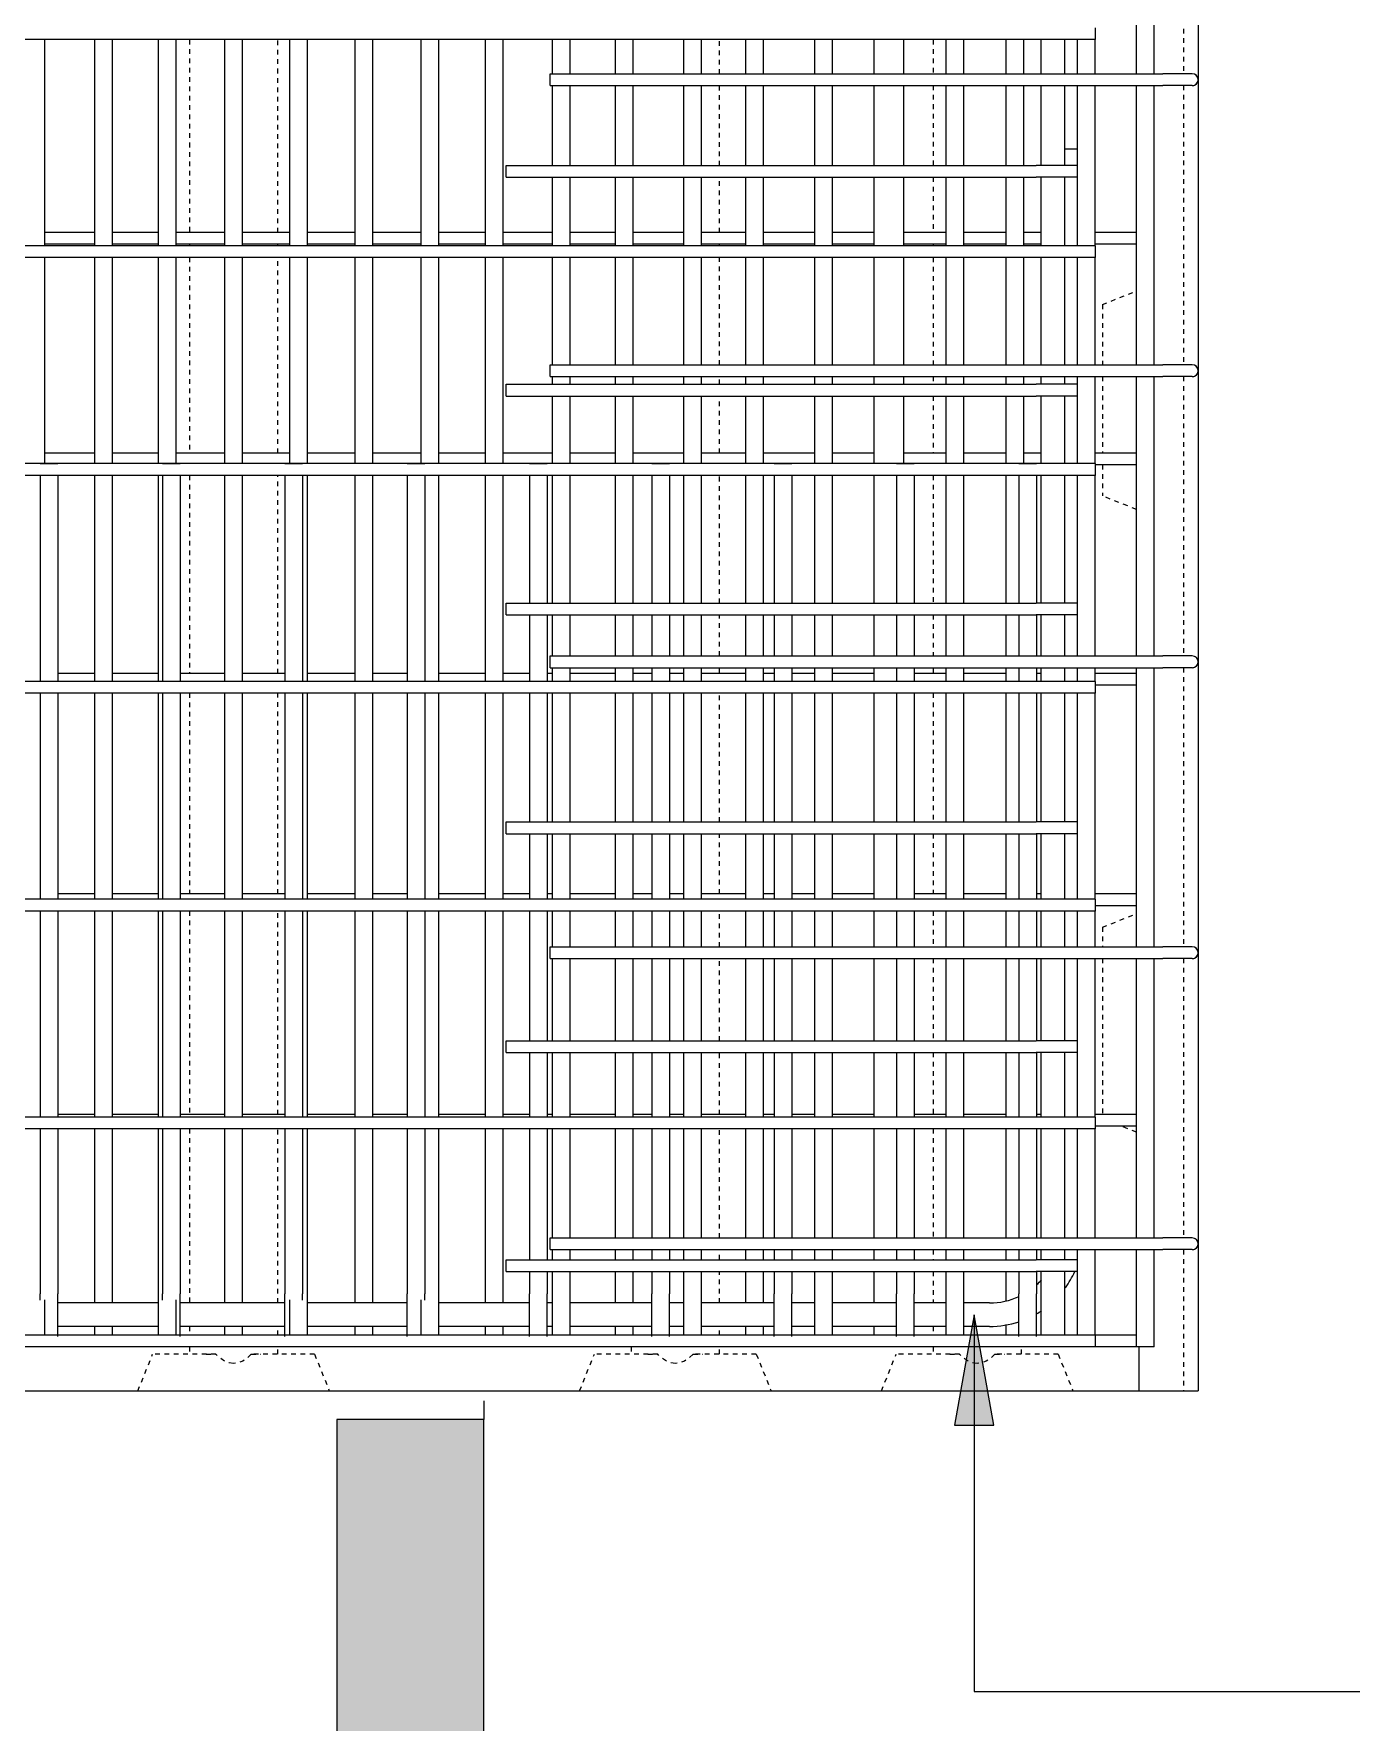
# Model space of a CAD drawing. Header units: millimetres. Extents: x -22025 to -1429, y -2879 to 29261.
# Drawn here: x -19725 to -18831, y -1620 to -473 of the extents above; entities that cross this region are included whole.
import ezdxf

# ---------------------------------------------------------------- set-up
doc = ezdxf.new("R2010")
doc.units = ezdxf.units.MM
doc.linetypes.add('Dash', pattern=[6.36, 3.18, -3.18])
for name, color, linetype, lineweight in [('A-WALL', 113, 'Continuous', 25), ('A-WALL-HDLN', 110, 'Dash', 25), ('G-ANNO-SYMB', 111, 'Continuous', 9), ('S-RBAR', 171, 'Continuous', 18), ('S-RBAR-IDEN', 171, 'Continuous', 9)]:
    doc.layers.add(name, color=color, linetype=linetype, lineweight=lineweight)

# ---------------------------------------------------------------- blocks, each defined once
blk = doc.blocks.new('Detail View - M_Section Tail - Filled Horizontal-14034-Elevation Front Copy 1')
at = {"layer": 'G-ANNO-SYMB'}
blk.add_hatch(color=256, dxfattribs=at).paths.add_polyline_path([(-19519.7, -1414.4), (-19419.7, -1414.4), (-19419.7, -1864.4), (-19519.7, -1864.4)])
for p, q in [((-19519.7, -1414.4), (-19519.7, -1864.4)), ((-19419.7, -1414.4), (-19519.7, -1414.4)), ((-19419.7, -1864.4), (-19419.7, -1414.4)), ((-19519.7, -1864.4), (-19419.7, -1864.4))]:
    blk.add_line(p, q, dxfattribs=at)

msp = doc.modelspace()

# ---------------------------------------------------------------- hatches: boundary and pattern name
at = {"layer": 'S-RBAR-IDEN'}
msp.add_hatch(color=256, dxfattribs=at).paths.add_polyline_path([(-19086.7, -1343.2), (-19100, -1418.2), (-19073.5, -1418.2)])

# ---------------------------------------------------------------- linework, layer by layer
at = {"layer": 'A-WALL'}
for p, q in [((-18934.6, -455), (-18934.6, -1395)), ((-18974.6, -1395), (-18974.6, -1365)), ((-20244.6, -1395), (-18934.6, -1395))]:
    msp.add_line(p, q, dxfattribs=at)
at = {"layer": 'A-WALL-HDLN'}
for p, q in [((-18944.6, -310.7), (-18944.6, -500.3)), ((-19619.7, -477.1), (-19619.7, -608.1)), ((-19559.7, -608.1), (-19559.7, -477.1)), ((-19259.7, -500.3), (-19259.7, -477.1)), ((-19114.7, -477.1), (-19114.7, -500.3)), ((-19259.7, -562.6), (-19259.7, -508.3)), ((-19114.7, -508.3), (-19114.7, -562.6)), ((-18944.6, -508.3), (-18944.6, -698)), ((-19259.7, -608.1), (-19259.7, -570.6)), ((-19114.7, -570.6), (-19114.7, -608.1)), ((-19619.7, -616.1), (-19619.7, -617.1)), ((-19559.7, -617.1), (-19559.7, -616.1)), ((-19259.7, -617.1), (-19259.7, -616.1)), ((-19114.7, -616.1), (-19114.7, -617.1)), ((-19619.7, -625.1), (-19619.7, -757.9)), ((-19559.7, -757.9), (-19559.7, -625.1)), ((-19259.7, -698), (-19259.7, -625.1)), ((-19114.7, -625.1), (-19114.7, -698)), ((-18999.6, -657), (-18976.6, -647.8)), ((-18999.6, -657), (-18999.6, -698)), ((-19259.7, -711.2), (-19259.7, -706)), ((-19114.7, -706), (-19114.7, -711.2)), ((-18999.6, -706), (-18999.6, -757.9)), ((-18944.6, -706), (-18944.6, -895.7)), ((-19259.7, -757.9), (-19259.7, -719.2)), ((-19114.7, -719.2), (-19114.7, -757.9)), ((-18999.6, -765.9), (-18999.6, -787)), ((-19619.7, -773.1), (-19619.7, -907.6)), ((-19559.7, -907.6), (-19559.7, -773.1)), ((-19259.7, -859.8), (-19259.7, -773.1)), ((-19114.7, -773.1), (-19114.7, -859.8)), ((-18976.6, -796.2), (-18999.6, -787)), ((-19259.7, -895.7), (-19259.7, -867.8)), ((-19114.7, -867.8), (-19114.7, -895.7)), ((-19259.7, -907.6), (-19259.7, -903.7)), ((-19114.7, -903.7), (-19114.7, -907.6)), ((-18944.6, -903.7), (-18944.6, -1093.3)), ((-19619.7, -921), (-19619.7, -1057.4)), ((-19559.7, -1057.4), (-19559.7, -921)), ((-19259.7, -1008.5), (-19259.7, -921)), ((-19114.7, -921), (-19114.7, -1008.5)), ((-19259.7, -1057.4), (-19259.7, -1016.5)), ((-19114.7, -1016.5), (-19114.7, -1057.4)), ((-19619.7, -1069), (-19619.7, -1207.2)), ((-19559.7, -1207.2), (-19559.7, -1069)), ((-19259.7, -1093.3), (-19259.7, -1069)), ((-19114.7, -1069), (-19114.7, -1093.3)), ((-18999.6, -1080), (-18976.6, -1070.8)), ((-18999.6, -1080), (-18999.6, -1093.3)), ((-19259.7, -1157.1), (-19259.7, -1101.3)), ((-19114.7, -1101.3), (-19114.7, -1157.1)), ((-18999.6, -1101.3), (-18999.6, -1207.2)), ((-18944.6, -1101.3), (-18944.6, -1291)), ((-19259.7, -1207.2), (-19259.7, -1165.1)), ((-19114.7, -1165.1), (-19114.7, -1207.2)), ((-18976.6, -1219.2), (-18986.6, -1215.2)), ((-19619.7, -1217), (-19619.7, -1335.2)), ((-19559.7, -1335.2), (-19559.7, -1217)), ((-19259.7, -1291), (-19259.7, -1217)), ((-19114.7, -1217), (-19114.7, -1291)), ((-19259.7, -1305.8), (-19259.7, -1299)), ((-19114.7, -1299), (-19114.7, -1305.8)), ((-18944.6, -1299), (-18944.6, -1395)), ((-19259.7, -1335.2), (-19259.7, -1313.8)), ((-19114.7, -1313.8), (-19114.7, -1335.2)), ((-19619.7, -1351.2), (-19619.7, -1357)), ((-19559.7, -1357), (-19559.7, -1351.2)), ((-19259.7, -1357), (-19259.7, -1351.2)), ((-19114.7, -1351.2), (-19114.7, -1357)), ((-19654.7, -1395), (-19644.7, -1370)), ((-19601.7, -1370), (-19644.7, -1370)), ((-19619.7, -1365), (-19619.7, -1370)), ((-19608.3, -1370), (-19601.7, -1370)), ((-19577.7, -1370), (-19571.1, -1370)), ((-19534.7, -1370), (-19577.7, -1370)), ((-19559.7, -1370), (-19559.7, -1365)), ((-19534.7, -1370), (-19524.7, -1395)), ((-19354.7, -1395), (-19344.7, -1370)), ((-19301.7, -1370), (-19344.7, -1370)), ((-19319.7, -1365), (-19319.7, -1370)), ((-19308.3, -1370), (-19301.7, -1370)), ((-19277.7, -1370), (-19271.1, -1370)), ((-19234.7, -1370), (-19277.7, -1370)), ((-19259.7, -1370), (-19259.7, -1365)), ((-19234.7, -1370), (-19224.7, -1395)), ((-19149.7, -1395), (-19139.7, -1370)), ((-19096.7, -1370), (-19139.7, -1370)), ((-19114.7, -1365), (-19114.7, -1370)), ((-19103.3, -1370), (-19096.7, -1370)), ((-19072.7, -1370), (-19066.1, -1370)), ((-19029.7, -1370), (-19072.7, -1370)), ((-19054.7, -1370), (-19054.7, -1365)), ((-19029.7, -1370), (-19019.7, -1395))]:
    msp.add_line(p, q, dxfattribs=at)
at = {"layer": 'A-WALL-HDLN', "flags": 128}
for points in [[(-19589.7, -1376.3), (-19592.8, -1375.9), (-19595.8, -1374.7), (-19598.8, -1372.7), (-19601.7, -1370)], [(-19577.7, -1370), (-19580.6, -1372.7), (-19583.5, -1374.7), (-19586.6, -1375.9), (-19589.7, -1376.3)], [(-19289.7, -1376.3), (-19292.8, -1375.9), (-19295.8, -1374.7), (-19298.8, -1372.7), (-19301.7, -1370)], [(-19277.7, -1370), (-19280.6, -1372.7), (-19283.5, -1374.7), (-19286.6, -1375.9), (-19289.7, -1376.3)], [(-19084.7, -1376.3), (-19087.8, -1375.9), (-19090.8, -1374.7), (-19093.8, -1372.7), (-19096.7, -1370)], [(-19072.7, -1370), (-19075.6, -1372.7), (-19078.5, -1374.7), (-19081.6, -1375.9), (-19084.7, -1376.3)]]:
    msp.add_lwpolyline(points, dxfattribs=at)
at = {"layer": 'G-ANNO-SYMB'}
msp.add_line((-19419.7, -1401.6), (-19419.7, -1414.4), dxfattribs=at)
at = {"layer": 'S-RBAR'}
for p, q in [((-18976.6, -500.3), (-18976.6, -310.7)), ((-18964.6, -500.3), (-18964.6, -310.7)), ((-19004.6, -469.1), (-19004.6, -477.1)), ((-19004.6, -477.1), (-20178.4, -477.1)), ((-19717.8, -617.1), (-19717.8, -477.1)), ((-19684, -617.1), (-19684, -477.1)), ((-19672, -617.1), (-19672, -477.1)), ((-19640.6, -617.1), (-19640.6, -477.1)), ((-19628.6, -617.1), (-19628.6, -477.1)), ((-19595.6, -617.1), (-19595.6, -477.1)), ((-19583.6, -617.1), (-19583.6, -477.1)), ((-19551.5, -617.1), (-19551.5, -477.1)), ((-19539.5, -617.1), (-19539.5, -477.1)), ((-19507.1, -617.1), (-19507.1, -477.1)), ((-19495.1, -617.1), (-19495.1, -477.1)), ((-19462.3, -617.1), (-19462.3, -477.1)), ((-19450.3, -617.1), (-19450.3, -477.1)), ((-19418.7, -617.1), (-19418.7, -477.1)), ((-19406.7, -617.1), (-19406.7, -477.1)), ((-19373.2, -500.3), (-19373.2, -477.1)), ((-19361.2, -500.3), (-19361.2, -477.1)), ((-19330.3, -500.3), (-19330.3, -477.1)), ((-19318.3, -500.3), (-19318.3, -477.1)), ((-19284, -500.3), (-19284, -477.1)), ((-19272, -500.3), (-19272, -477.1)), ((-19241.9, -500.3), (-19241.9, -477.1)), ((-19229.9, -500.3), (-19229.9, -477.1)), ((-19194.9, -500.3), (-19194.9, -477.1)), ((-19182.9, -500.3), (-19182.9, -477.1)), ((-19154.6, -500.3), (-19154.6, -477.1)), ((-19134.6, -500.3), (-19134.6, -477.1)), ((-19105.7, -500.3), (-19105.7, -477.1)), ((-19093.7, -500.3), (-19093.7, -477.1)), ((-19065, -500.3), (-19065, -477.1)), ((-19053, -500.3), (-19053, -477.1)), ((-19041.2, -500.3), (-19041.2, -477.1)), ((-19025.2, -500.3), (-19025.2, -477.1)), ((-19016.6, -500.3), (-19016.6, -477.1)), ((-19004.6, -500.3), (-19004.6, -477.1)), ((-19374.6, -500.3), (-18958.6, -500.3)), ((-19374.6, -508.3), (-19374.6, -500.3)), ((-18938.6, -500.3), (-18958.6, -500.3)), ((-19374.6, -508.3), (-18958.6, -508.3)), ((-19373.2, -562.6), (-19373.2, -508.3)), ((-19361.2, -562.6), (-19361.2, -508.3)), ((-19330.3, -562.6), (-19330.3, -508.3)), ((-19318.3, -562.6), (-19318.3, -508.3)), ((-19284, -562.6), (-19284, -508.3)), ((-19272, -562.6), (-19272, -508.3)), ((-19241.9, -562.6), (-19241.9, -508.3)), ((-19229.9, -562.6), (-19229.9, -508.3)), ((-19194.9, -562.6), (-19194.9, -508.3)), ((-19182.9, -562.6), (-19182.9, -508.3)), ((-19154.6, -562.6), (-19154.6, -508.3)), ((-19134.6, -562.6), (-19134.6, -508.3)), ((-19105.7, -562.6), (-19105.7, -508.3)), ((-19093.7, -562.6), (-19093.7, -508.3)), ((-19065, -562.6), (-19065, -508.3)), ((-19053, -562.6), (-19053, -508.3)), ((-19041.2, -562.6), (-19041.2, -508.3)), ((-19025.2, -562.6), (-19025.2, -508.3)), ((-19016.6, -617.1), (-19016.6, -508.3)), ((-19004.6, -617.1), (-19004.6, -508.3)), ((-18976.6, -698), (-18976.6, -508.3)), ((-18964.6, -698), (-18964.6, -508.3)), ((-18938.6, -508.3), (-18958.6, -508.3)), ((-19025.2, -551.2), (-19016.6, -551.2)), ((-19404.6, -562.6), (-19044.6, -562.6)), ((-19404.6, -570.6), (-19404.6, -562.6)), ((-19404.6, -570.6), (-19044.6, -570.6)), ((-19373.2, -617.1), (-19373.2, -570.6)), ((-19361.2, -617.1), (-19361.2, -570.6)), ((-19330.3, -617.1), (-19330.3, -570.6)), ((-19318.3, -617.1), (-19318.3, -570.6)), ((-19284, -617.1), (-19284, -570.6)), ((-19272, -617.1), (-19272, -570.6)), ((-19241.9, -617.1), (-19241.9, -570.6)), ((-19229.9, -617.1), (-19229.9, -570.6)), ((-19194.9, -617.1), (-19194.9, -570.6)), ((-19182.9, -617.1), (-19182.9, -570.6)), ((-19154.6, -617.1), (-19154.6, -570.6)), ((-19134.6, -617.1), (-19134.6, -570.6)), ((-19105.7, -617.1), (-19105.7, -570.6)), ((-19093.7, -617.1), (-19093.7, -570.6)), ((-19065, -617.1), (-19065, -570.6)), ((-19053, -617.1), (-19053, -570.6)), ((-19016.4, -562.6), (-19044.6, -562.6)), ((-19016.4, -570.6), (-19044.6, -570.6)), ((-19041.2, -617.1), (-19041.2, -570.6)), ((-19025.2, -617.1), (-19025.2, -570.6)), ((-19004.6, -617.1), (-20178.4, -617.1)), ((-19684, -608.1), (-19717.8, -608.1)), ((-19684, -616.1), (-19717.8, -616.1)), ((-19640.6, -608.1), (-19672, -608.1)), ((-19640.6, -616.1), (-19672, -616.1)), ((-19595.6, -608.1), (-19628.6, -608.1)), ((-19595.6, -616.1), (-19628.6, -616.1)), ((-19551.5, -608.1), (-19583.6, -608.1)), ((-19551.5, -616.1), (-19583.6, -616.1)), ((-19507.1, -608.1), (-19539.5, -608.1)), ((-19507.1, -616.1), (-19539.5, -616.1)), ((-19462.3, -608.1), (-19495.1, -608.1)), ((-19462.3, -616.1), (-19495.1, -616.1)), ((-19418.7, -608.1), (-19450.3, -608.1)), ((-19418.7, -616.1), (-19450.3, -616.1)), ((-19373.2, -608.1), (-19406.7, -608.1)), ((-19373.2, -616.1), (-19406.7, -616.1)), ((-19330.3, -608.1), (-19361.2, -608.1)), ((-19330.3, -616.1), (-19361.2, -616.1)), ((-19284, -608.1), (-19318.3, -608.1)), ((-19284, -616.1), (-19318.3, -616.1)), ((-19241.9, -608.1), (-19272, -608.1)), ((-19241.9, -616.1), (-19272, -616.1)), ((-19194.9, -608.1), (-19229.9, -608.1)), ((-19194.9, -616.1), (-19229.9, -616.1)), ((-19154.6, -608.1), (-19182.9, -608.1)), ((-19154.6, -616.1), (-19182.9, -616.1)), ((-19105.7, -608.1), (-19134.6, -608.1)), ((-19105.7, -616.1), (-19134.6, -616.1)), ((-19065, -608.1), (-19093.7, -608.1)), ((-19065, -616.1), (-19093.7, -616.1)), ((-19041.2, -608.1), (-19053, -608.1)), ((-19041.2, -616.1), (-19053, -616.1)), ((-18976.6, -608.1), (-19004.6, -608.1)), ((-18976.6, -616.1), (-19004.6, -616.1)), ((-19004.6, -617.1), (-19004.6, -625.1)), ((-19004.6, -625.1), (-20178.4, -625.1)), ((-19717.8, -765), (-19717.8, -625.1)), ((-19684, -765.1), (-19684, -625.1)), ((-19672, -765.1), (-19672, -625.1)), ((-19640.6, -765.1), (-19640.6, -625.1)), ((-19628.6, -765), (-19628.6, -625.1)), ((-19595.6, -765.1), (-19595.6, -625.1)), ((-19583.6, -765.1), (-19583.6, -625.1)), ((-19551.5, -765), (-19551.5, -625.1)), ((-19539.5, -765.1), (-19539.5, -625.1)), ((-19507.1, -765.1), (-19507.1, -625.1)), ((-19495.1, -765.1), (-19495.1, -625.1)), ((-19462.3, -765), (-19462.3, -625.1)), ((-19450.3, -765.1), (-19450.3, -625.1)), ((-19418.7, -765.1), (-19418.7, -625.1)), ((-19406.7, -765.1), (-19406.7, -625.1)), ((-19373.2, -698), (-19373.2, -625.1)), ((-19361.2, -698), (-19361.2, -625.1)), ((-19330.3, -698), (-19330.3, -625.1)), ((-19318.3, -698), (-19318.3, -625.1)), ((-19284, -698), (-19284, -625.1)), ((-19272, -698), (-19272, -625.1)), ((-19241.9, -698), (-19241.9, -625.1)), ((-19229.9, -698), (-19229.9, -625.1)), ((-19194.9, -698), (-19194.9, -625.1)), ((-19182.9, -698), (-19182.9, -625.1)), ((-19154.6, -698), (-19154.6, -625.1)), ((-19134.6, -698), (-19134.6, -625.1)), ((-19105.7, -698), (-19105.7, -625.1)), ((-19093.7, -698), (-19093.7, -625.1)), ((-19065, -698), (-19065, -625.1)), ((-19053, -698), (-19053, -625.1)), ((-19041.2, -698), (-19041.2, -625.1)), ((-19025.2, -698), (-19025.2, -625.1)), ((-19016.6, -698), (-19016.6, -625.1)), ((-19004.6, -698), (-19004.6, -625.1)), ((-19374.6, -698), (-18958.6, -698)), ((-19374.6, -706), (-19374.6, -698)), ((-18938.6, -698), (-18958.6, -698)), ((-19374.6, -706), (-18958.6, -706)), ((-19373.2, -711.2), (-19373.2, -706)), ((-19361.2, -711.2), (-19361.2, -706)), ((-19330.3, -711.2), (-19330.3, -706)), ((-19318.3, -711.2), (-19318.3, -706)), ((-19284, -711.2), (-19284, -706)), ((-19272, -711.2), (-19272, -706)), ((-19241.9, -711.2), (-19241.9, -706)), ((-19229.9, -711.2), (-19229.9, -706)), ((-19194.9, -711.2), (-19194.9, -706)), ((-19182.9, -711.2), (-19182.9, -706)), ((-19154.6, -711.2), (-19154.6, -706)), ((-19134.6, -711.2), (-19134.6, -706)), ((-19105.7, -711.2), (-19105.7, -706)), ((-19093.7, -711.2), (-19093.7, -706)), ((-19065, -711.2), (-19065, -706)), ((-19053, -711.2), (-19053, -706)), ((-19041.2, -711.2), (-19041.2, -706)), ((-19025.2, -711.2), (-19025.2, -706)), ((-19016.6, -765.1), (-19016.6, -706)), ((-19004.6, -765.1), (-19004.6, -706)), ((-18976.6, -895.7), (-18976.6, -706)), ((-18964.6, -895.7), (-18964.6, -706)), ((-18938.6, -706), (-18958.6, -706)), ((-19404.6, -711.2), (-19044.6, -711.2)), ((-19404.6, -719.2), (-19404.6, -711.2)), ((-19404.6, -719.2), (-19044.6, -719.2)), ((-19373.2, -765.1), (-19373.2, -719.2)), ((-19361.2, -765.1), (-19361.2, -719.2)), ((-19330.3, -765.1), (-19330.3, -719.2)), ((-19318.3, -765.1), (-19318.3, -719.2)), ((-19284, -765.1), (-19284, -719.2)), ((-19272, -765.1), (-19272, -719.2)), ((-19241.9, -765.1), (-19241.9, -719.2)), ((-19229.9, -765.1), (-19229.9, -719.2)), ((-19194.9, -765.1), (-19194.9, -719.2)), ((-19182.9, -765.1), (-19182.9, -719.2)), ((-19154.6, -765.1), (-19154.6, -719.2)), ((-19134.6, -765), (-19134.6, -719.2)), ((-19105.7, -765.1), (-19105.7, -719.2)), ((-19093.7, -765.1), (-19093.7, -719.2)), ((-19065, -765.1), (-19065, -719.2)), ((-19053, -765), (-19053, -719.2)), ((-19016.4, -711.2), (-19044.6, -711.2)), ((-19016.4, -719.2), (-19044.6, -719.2)), ((-19041.2, -765.1), (-19041.2, -719.2)), ((-19025.2, -765.1), (-19025.2, -719.2)), ((-19004.6, -765.1), (-20178.4, -765.1)), ((-19721, -765), (-19709, -765)), ((-19684, -757.9), (-19717.8, -757.9)), ((-19640.6, -757.9), (-19672, -757.9)), ((-19637.9, -765), (-19625.9, -765)), ((-19595.6, -757.9), (-19628.6, -757.9)), ((-19551.5, -757.9), (-19583.6, -757.9)), ((-19554.9, -765), (-19542.9, -765)), ((-19507.1, -757.9), (-19539.5, -757.9)), ((-19462.3, -757.9), (-19495.1, -757.9)), ((-19471.8, -765), (-19459.8, -765)), ((-19418.7, -757.9), (-19450.3, -757.9)), ((-19373.2, -757.9), (-19406.7, -757.9)), ((-19388.7, -765), (-19376.7, -765)), ((-19330.3, -757.9), (-19361.2, -757.9)), ((-19284, -757.9), (-19318.3, -757.9)), ((-19305.6, -765), (-19293.6, -765)), ((-19241.9, -757.9), (-19272, -757.9)), ((-19194.9, -757.9), (-19229.9, -757.9)), ((-19222.5, -765), (-19210.5, -765)), ((-19154.6, -757.9), (-19182.9, -757.9)), ((-19139.4, -765), (-19127.4, -765)), ((-19105.7, -757.9), (-19134.6, -757.9)), ((-19065, -757.9), (-19093.7, -757.9)), ((-19056.4, -765), (-19044.4, -765)), ((-19041.2, -757.9), (-19053, -757.9)), ((-18976.6, -757.9), (-19004.6, -757.9)), ((-19004.6, -765.1), (-19004.6, -773.1)), ((-18976.6, -765.9), (-19004.6, -765.9)), ((-19004.6, -773.1), (-20178.4, -773.1)), ((-19721, -773.1), (-19721, -913)), ((-19709, -773.1), (-19709, -913)), ((-19684, -913), (-19684, -773.1)), ((-19672, -913), (-19672, -773.1)), ((-19640.6, -913), (-19640.6, -773.1)), ((-19637.9, -773.1), (-19637.9, -913)), ((-19625.9, -773.1), (-19625.9, -913)), ((-19595.6, -913), (-19595.6, -773.1)), ((-19583.6, -913), (-19583.6, -773.1)), ((-19554.9, -773.1), (-19554.9, -913)), ((-19542.9, -773.1), (-19542.9, -913)), ((-19539.5, -913), (-19539.5, -773.1)), ((-19507.1, -913), (-19507.1, -773.1)), ((-19495.1, -913), (-19495.1, -773.1)), ((-19471.8, -773.1), (-19471.8, -913)), ((-19459.8, -773.1), (-19459.8, -913)), ((-19450.3, -913), (-19450.3, -773.1)), ((-19418.7, -913), (-19418.7, -773.1)), ((-19406.7, -913), (-19406.7, -773.1)), ((-19388.7, -773.1), (-19388.7, -859.8)), ((-19376.7, -773.1), (-19376.7, -859.8)), ((-19373.2, -859.8), (-19373.2, -773.1)), ((-19361.2, -859.8), (-19361.2, -773.1)), ((-19330.3, -859.8), (-19330.3, -773.1)), ((-19318.3, -859.8), (-19318.3, -773.1)), ((-19305.6, -773.1), (-19305.6, -859.8)), ((-19293.6, -773.1), (-19293.6, -859.8)), ((-19284, -859.8), (-19284, -773.1)), ((-19272, -859.8), (-19272, -773.1)), ((-19241.9, -859.8), (-19241.9, -773.1)), ((-19229.9, -859.8), (-19229.9, -773.1)), ((-19222.5, -773.1), (-19222.5, -859.8)), ((-19210.5, -773.1), (-19210.5, -859.8)), ((-19194.9, -859.8), (-19194.9, -773.1)), ((-19182.9, -859.8), (-19182.9, -773.1)), ((-19154.6, -859.8), (-19154.6, -773.1)), ((-19139.4, -773.1), (-19139.4, -859.8)), ((-19127.4, -773.1), (-19127.4, -859.8)), ((-19105.7, -859.8), (-19105.7, -773.1)), ((-19093.7, -859.8), (-19093.7, -773.1)), ((-19065, -859.8), (-19065, -773.1)), ((-19056.4, -773.1), (-19056.4, -859.8)), ((-19044.4, -773.1), (-19044.4, -859.8)), ((-19041.2, -859.8), (-19041.2, -773.1)), ((-19025.2, -859.8), (-19025.2, -773.1)), ((-19016.6, -895.7), (-19016.6, -773.1)), ((-19004.6, -895.7), (-19004.6, -773.1)), ((-19404.6, -859.8), (-19044.6, -859.8)), ((-19404.6, -867.8), (-19404.6, -859.8)), ((-19016.4, -859.8), (-19044.6, -859.8)), ((-19404.6, -867.8), (-19044.6, -867.8)), ((-19388.7, -867.8), (-19388.7, -913)), ((-19376.7, -867.8), (-19376.7, -913)), ((-19373.2, -895.7), (-19373.2, -867.8)), ((-19361.2, -895.7), (-19361.2, -867.8)), ((-19330.3, -895.7), (-19330.3, -867.8)), ((-19318.3, -895.7), (-19318.3, -867.8)), ((-19305.6, -867.8), (-19305.6, -895.7)), ((-19293.6, -867.8), (-19293.6, -895.7)), ((-19284, -895.7), (-19284, -867.8)), ((-19272, -895.7), (-19272, -867.8)), ((-19241.9, -895.7), (-19241.9, -867.8)), ((-19229.9, -895.7), (-19229.9, -867.8)), ((-19222.5, -867.8), (-19222.5, -895.7)), ((-19210.5, -867.8), (-19210.5, -895.7)), ((-19194.9, -895.7), (-19194.9, -867.8)), ((-19182.9, -895.7), (-19182.9, -867.8)), ((-19154.6, -895.7), (-19154.6, -867.8)), ((-19139.4, -867.8), (-19139.4, -895.7)), ((-19127.4, -867.8), (-19127.4, -895.7)), ((-19105.7, -895.7), (-19105.7, -867.8)), ((-19093.7, -895.7), (-19093.7, -867.8)), ((-19065, -895.7), (-19065, -867.8)), ((-19056.4, -867.8), (-19056.4, -895.7)), ((-19016.4, -867.8), (-19044.6, -867.8)), ((-19044.4, -867.8), (-19044.4, -895.7)), ((-19041.2, -895.7), (-19041.2, -867.8)), ((-19025.2, -895.7), (-19025.2, -867.8)), ((-19374.6, -895.7), (-18958.6, -895.7)), ((-19374.6, -903.7), (-19374.6, -895.7)), ((-19374.6, -903.7), (-18958.6, -903.7)), ((-19373.2, -913), (-19373.2, -903.7)), ((-19361.2, -913), (-19361.2, -903.7)), ((-19330.3, -913), (-19330.3, -903.7)), ((-19318.3, -913), (-19318.3, -903.7)), ((-19305.6, -903.7), (-19305.6, -913)), ((-19293.6, -903.7), (-19293.6, -913)), ((-19284, -913), (-19284, -903.7)), ((-19272, -913), (-19272, -903.7)), ((-19241.9, -913), (-19241.9, -903.7)), ((-19229.9, -913), (-19229.9, -903.7)), ((-19222.5, -903.7), (-19222.5, -913)), ((-19210.5, -903.7), (-19210.5, -913)), ((-19194.9, -913), (-19194.9, -903.7)), ((-19182.9, -913), (-19182.9, -903.7)), ((-19154.6, -913), (-19154.6, -903.7)), ((-19139.4, -903.7), (-19139.4, -913)), ((-19127.4, -903.7), (-19127.4, -913)), ((-19105.7, -913), (-19105.7, -903.7)), ((-19093.7, -913), (-19093.7, -903.7)), ((-19065, -913), (-19065, -903.7)), ((-19056.4, -903.7), (-19056.4, -913)), ((-19044.4, -903.7), (-19044.4, -913)), ((-19041.2, -913), (-19041.2, -903.7)), ((-19025.2, -913), (-19025.2, -903.7)), ((-19016.6, -913), (-19016.6, -903.7)), ((-19004.6, -913), (-19004.6, -903.7)), ((-18976.6, -1093.3), (-18976.6, -903.7)), ((-18964.6, -1093.3), (-18964.6, -903.7)), ((-18938.6, -895.7), (-18958.6, -895.7)), ((-18938.6, -903.7), (-18958.6, -903.7)), ((-19004.6, -913), (-20178.4, -913)), ((-19684, -907.6), (-19709, -907.6)), ((-19640.6, -907.6), (-19672, -907.6)), ((-19595.6, -907.6), (-19625.9, -907.6)), ((-19554.9, -907.6), (-19583.6, -907.6)), ((-19507.1, -907.6), (-19539.5, -907.6)), ((-19471.8, -907.6), (-19495.1, -907.6)), ((-19418.7, -907.6), (-19450.3, -907.6)), ((-19388.7, -907.6), (-19406.7, -907.6)), ((-19373.2, -907.6), (-19376.7, -907.6)), ((-19330.3, -907.6), (-19361.2, -907.6)), ((-19305.6, -907.6), (-19318.3, -907.6)), ((-19284, -907.6), (-19293.6, -907.6)), ((-19241.9, -907.6), (-19272, -907.6)), ((-19222.5, -907.6), (-19229.9, -907.6)), ((-19194.9, -907.6), (-19210.5, -907.6)), ((-19154.6, -907.6), (-19182.9, -907.6)), ((-19105.7, -907.6), (-19127.4, -907.6)), ((-19065, -907.6), (-19093.7, -907.6)), ((-19041.2, -907.6), (-19044.4, -907.6)), ((-18976.6, -907.6), (-19004.6, -907.6)), ((-19004.6, -913), (-19004.6, -921)), ((-18976.6, -915.6), (-19004.6, -915.6)), ((-19004.6, -921), (-20178.4, -921)), ((-19721, -921), (-19721, -1061)), ((-19709, -921), (-19709, -1061)), ((-19684, -1061), (-19684, -921)), ((-19672, -1061), (-19672, -921)), ((-19640.6, -1061), (-19640.6, -921)), ((-19637.9, -921), (-19637.9, -1061)), ((-19625.9, -921), (-19625.9, -1061)), ((-19595.6, -1061), (-19595.6, -921)), ((-19583.6, -1061), (-19583.6, -921)), ((-19554.9, -921), (-19554.9, -1061)), ((-19542.9, -921), (-19542.9, -1061)), ((-19539.5, -1061), (-19539.5, -921)), ((-19507.1, -1061), (-19507.1, -921)), ((-19495.1, -1061), (-19495.1, -921)), ((-19471.8, -921), (-19471.8, -1061)), ((-19459.8, -921), (-19459.8, -1061)), ((-19450.3, -1061), (-19450.3, -921)), ((-19418.7, -1061), (-19418.7, -921)), ((-19406.7, -1061), (-19406.7, -921)), ((-19388.7, -921), (-19388.7, -1008.5)), ((-19376.7, -921), (-19376.7, -1008.5)), ((-19373.2, -1008.5), (-19373.2, -921)), ((-19361.2, -1008.5), (-19361.2, -921)), ((-19330.3, -1008.5), (-19330.3, -921)), ((-19318.3, -1008.5), (-19318.3, -921)), ((-19305.6, -921), (-19305.6, -1008.5)), ((-19293.6, -921), (-19293.6, -1008.5)), ((-19284, -1008.5), (-19284, -921)), ((-19272, -1008.5), (-19272, -921)), ((-19241.9, -1008.5), (-19241.9, -921)), ((-19229.9, -1008.5), (-19229.9, -921)), ((-19222.5, -921), (-19222.5, -1008.5)), ((-19210.5, -921), (-19210.5, -1008.5)), ((-19194.9, -1008.5), (-19194.9, -921)), ((-19182.9, -1008.5), (-19182.9, -921)), ((-19154.6, -1008.5), (-19154.6, -921)), ((-19139.4, -921), (-19139.4, -1008.5)), ((-19127.4, -921), (-19127.4, -1008.5)), ((-19105.7, -1008.5), (-19105.7, -921)), ((-19093.7, -1008.5), (-19093.7, -921)), ((-19065, -1008.5), (-19065, -921)), ((-19056.4, -921), (-19056.4, -1008.5)), ((-19044.4, -921), (-19044.4, -1008.5)), ((-19041.2, -1008.5), (-19041.2, -921)), ((-19025.2, -1008.5), (-19025.2, -921)), ((-19016.6, -1061), (-19016.6, -921)), ((-19004.6, -1061), (-19004.6, -921)), ((-19404.6, -1008.5), (-19044.6, -1008.5)), ((-19404.6, -1016.5), (-19404.6, -1008.5)), ((-19016.4, -1008.5), (-19044.6, -1008.5)), ((-19404.6, -1016.5), (-19044.6, -1016.5)), ((-19388.7, -1016.5), (-19388.7, -1061)), ((-19376.7, -1016.5), (-19376.7, -1061)), ((-19373.2, -1061), (-19373.2, -1016.5)), ((-19361.2, -1061), (-19361.2, -1016.5)), ((-19330.3, -1061), (-19330.3, -1016.5)), ((-19318.3, -1061), (-19318.3, -1016.5)), ((-19305.6, -1016.5), (-19305.6, -1061)), ((-19293.6, -1016.5), (-19293.6, -1061)), ((-19284, -1061), (-19284, -1016.5)), ((-19272, -1061), (-19272, -1016.5)), ((-19241.9, -1061), (-19241.9, -1016.5)), ((-19229.9, -1061), (-19229.9, -1016.5)), ((-19222.5, -1016.5), (-19222.5, -1061)), ((-19210.5, -1016.5), (-19210.5, -1061)), ((-19194.9, -1061), (-19194.9, -1016.5)), ((-19182.9, -1061), (-19182.9, -1016.5)), ((-19154.6, -1061), (-19154.6, -1016.5)), ((-19139.4, -1016.5), (-19139.4, -1061)), ((-19127.4, -1016.5), (-19127.4, -1061)), ((-19105.7, -1061), (-19105.7, -1016.5)), ((-19093.7, -1061), (-19093.7, -1016.5)), ((-19065, -1061), (-19065, -1016.5)), ((-19056.4, -1016.5), (-19056.4, -1061)), ((-19016.4, -1016.5), (-19044.6, -1016.5)), ((-19044.4, -1016.5), (-19044.4, -1061)), ((-19041.2, -1061), (-19041.2, -1016.5)), ((-19025.2, -1061), (-19025.2, -1016.5)), ((-19004.6, -1061), (-20178.4, -1061)), ((-19684, -1057.4), (-19709, -1057.4)), ((-19640.6, -1057.4), (-19672, -1057.4)), ((-19595.6, -1057.4), (-19625.9, -1057.4)), ((-19554.9, -1057.4), (-19583.6, -1057.4)), ((-19507.1, -1057.4), (-19539.5, -1057.4)), ((-19471.8, -1057.4), (-19495.1, -1057.4)), ((-19418.7, -1057.4), (-19450.3, -1057.4)), ((-19388.7, -1057.4), (-19406.7, -1057.4)), ((-19373.2, -1057.4), (-19376.7, -1057.4)), ((-19330.3, -1057.4), (-19361.2, -1057.4)), ((-19305.6, -1057.4), (-19318.3, -1057.4)), ((-19284, -1057.4), (-19293.6, -1057.4)), ((-19241.9, -1057.4), (-19272, -1057.4)), ((-19222.5, -1057.4), (-19229.9, -1057.4)), ((-19194.9, -1057.4), (-19210.5, -1057.4)), ((-19154.6, -1057.4), (-19182.9, -1057.4)), ((-19105.7, -1057.4), (-19127.4, -1057.4)), ((-19065, -1057.4), (-19093.7, -1057.4)), ((-19041.2, -1057.4), (-19044.4, -1057.4)), ((-18976.6, -1057.4), (-19004.6, -1057.4)), ((-19004.6, -1061), (-19004.6, -1069)), ((-18976.6, -1065.4), (-19004.6, -1065.4)), ((-19004.6, -1069), (-20178.4, -1069)), ((-19721, -1069), (-19721, -1209)), ((-19709, -1069), (-19709, -1209)), ((-19684, -1209), (-19684, -1069)), ((-19672, -1209), (-19672, -1069)), ((-19640.6, -1209), (-19640.6, -1069)), ((-19637.9, -1069), (-19637.9, -1209)), ((-19625.9, -1069), (-19625.9, -1209)), ((-19595.6, -1209), (-19595.6, -1069)), ((-19583.6, -1209), (-19583.6, -1069)), ((-19554.9, -1069), (-19554.9, -1209)), ((-19542.9, -1069), (-19542.9, -1209)), ((-19539.5, -1209), (-19539.5, -1069)), ((-19507.1, -1209), (-19507.1, -1069)), ((-19495.1, -1209), (-19495.1, -1069)), ((-19471.8, -1069), (-19471.8, -1209)), ((-19459.8, -1069), (-19459.8, -1209)), ((-19450.3, -1209), (-19450.3, -1069)), ((-19418.7, -1209), (-19418.7, -1069)), ((-19406.7, -1209), (-19406.7, -1069)), ((-19388.7, -1069), (-19388.7, -1157.1)), ((-19376.7, -1069), (-19376.7, -1157.1)), ((-19373.2, -1093.3), (-19373.2, -1069)), ((-19361.2, -1093.3), (-19361.2, -1069)), ((-19330.3, -1093.3), (-19330.3, -1069)), ((-19318.3, -1093.3), (-19318.3, -1069)), ((-19305.6, -1069), (-19305.6, -1093.3)), ((-19293.6, -1069), (-19293.6, -1093.3)), ((-19284, -1093.3), (-19284, -1069)), ((-19272, -1093.3), (-19272, -1069)), ((-19241.9, -1093.3), (-19241.9, -1069)), ((-19229.9, -1093.3), (-19229.9, -1069)), ((-19222.5, -1069), (-19222.5, -1093.3)), ((-19210.5, -1069), (-19210.5, -1093.3)), ((-19194.9, -1093.3), (-19194.9, -1069)), ((-19182.9, -1093.3), (-19182.9, -1069)), ((-19154.6, -1093.3), (-19154.6, -1069)), ((-19139.4, -1069), (-19139.4, -1093.3)), ((-19127.4, -1069), (-19127.4, -1093.3)), ((-19105.7, -1093.3), (-19105.7, -1069)), ((-19093.7, -1093.3), (-19093.7, -1069)), ((-19065, -1093.3), (-19065, -1069)), ((-19056.4, -1069), (-19056.4, -1093.3)), ((-19044.4, -1069), (-19044.4, -1093.3)), ((-19041.2, -1093.3), (-19041.2, -1069)), ((-19025.2, -1093.3), (-19025.2, -1069)), ((-19016.6, -1093.3), (-19016.6, -1069)), ((-19004.6, -1093.3), (-19004.6, -1069)), ((-19374.6, -1093.3), (-18958.6, -1093.3)), ((-19374.6, -1101.3), (-19374.6, -1093.3)), ((-18938.6, -1093.3), (-18958.6, -1093.3)), ((-19374.6, -1101.3), (-18958.6, -1101.3)), ((-19373.2, -1157.1), (-19373.2, -1101.3)), ((-19361.2, -1157.1), (-19361.2, -1101.3)), ((-19330.3, -1157.1), (-19330.3, -1101.3)), ((-19318.3, -1157.1), (-19318.3, -1101.3)), ((-19305.6, -1101.3), (-19305.6, -1157.1)), ((-19293.6, -1101.3), (-19293.6, -1157.1)), ((-19284, -1157.1), (-19284, -1101.3)), ((-19272, -1157.1), (-19272, -1101.3)), ((-19241.9, -1157.1), (-19241.9, -1101.3)), ((-19229.9, -1157.1), (-19229.9, -1101.3)), ((-19222.5, -1101.3), (-19222.5, -1157.1)), ((-19210.5, -1101.3), (-19210.5, -1157.1)), ((-19194.9, -1157.1), (-19194.9, -1101.3)), ((-19182.9, -1157.1), (-19182.9, -1101.3)), ((-19154.6, -1157.1), (-19154.6, -1101.3)), ((-19139.4, -1101.3), (-19139.4, -1157.1)), ((-19127.4, -1101.3), (-19127.4, -1157.1)), ((-19105.7, -1157.1), (-19105.7, -1101.3)), ((-19093.7, -1157.1), (-19093.7, -1101.3)), ((-19065, -1157.1), (-19065, -1101.3)), ((-19056.4, -1101.3), (-19056.4, -1157.1)), ((-19044.4, -1101.3), (-19044.4, -1157.1)), ((-19041.2, -1157.1), (-19041.2, -1101.3)), ((-19025.2, -1157.1), (-19025.2, -1101.3)), ((-19016.6, -1209), (-19016.6, -1101.3)), ((-19004.6, -1209), (-19004.6, -1101.3)), ((-18976.6, -1291), (-18976.6, -1101.3)), ((-18964.6, -1291), (-18964.6, -1101.3)), ((-18938.6, -1101.3), (-18958.6, -1101.3)), ((-19404.6, -1157.1), (-19044.6, -1157.1)), ((-19404.6, -1165.1), (-19404.6, -1157.1)), ((-19016.4, -1157.1), (-19044.6, -1157.1)), ((-19404.6, -1165.1), (-19044.6, -1165.1)), ((-19388.7, -1165.1), (-19388.7, -1209)), ((-19376.7, -1165.1), (-19376.7, -1209)), ((-19373.2, -1209), (-19373.2, -1165.1)), ((-19361.2, -1209), (-19361.2, -1165.1)), ((-19330.3, -1209), (-19330.3, -1165.1)), ((-19318.3, -1209), (-19318.3, -1165.1)), ((-19305.6, -1165.1), (-19305.6, -1209)), ((-19293.6, -1165.1), (-19293.6, -1209)), ((-19284, -1209), (-19284, -1165.1)), ((-19272, -1209), (-19272, -1165.1)), ((-19241.9, -1209), (-19241.9, -1165.1)), ((-19229.9, -1209), (-19229.9, -1165.1)), ((-19222.5, -1165.1), (-19222.5, -1209)), ((-19210.5, -1165.1), (-19210.5, -1209)), ((-19194.9, -1209), (-19194.9, -1165.1)), ((-19182.9, -1209), (-19182.9, -1165.1)), ((-19154.6, -1209), (-19154.6, -1165.1)), ((-19139.4, -1165.1), (-19139.4, -1209)), ((-19127.4, -1165.1), (-19127.4, -1209)), ((-19105.7, -1209), (-19105.7, -1165.1)), ((-19093.7, -1209), (-19093.7, -1165.1)), ((-19065, -1209), (-19065, -1165.1)), ((-19056.4, -1165.1), (-19056.4, -1209)), ((-19016.4, -1165.1), (-19044.6, -1165.1)), ((-19044.4, -1165.1), (-19044.4, -1209)), ((-19041.2, -1209), (-19041.2, -1165.1)), ((-19025.2, -1209), (-19025.2, -1165.1)), ((-19004.6, -1209), (-20178.4, -1209)), ((-19684, -1207.2), (-19709, -1207.2)), ((-19640.6, -1207.2), (-19672, -1207.2)), ((-19595.6, -1207.2), (-19625.9, -1207.2)), ((-19554.9, -1207.2), (-19583.6, -1207.2)), ((-19507.1, -1207.2), (-19539.5, -1207.2)), ((-19471.8, -1207.2), (-19495.1, -1207.2)), ((-19418.7, -1207.2), (-19450.3, -1207.2)), ((-19388.7, -1207.2), (-19406.7, -1207.2)), ((-19373.2, -1207.2), (-19376.7, -1207.2)), ((-19330.3, -1207.2), (-19361.2, -1207.2)), ((-19305.6, -1207.2), (-19318.3, -1207.2)), ((-19284, -1207.2), (-19293.6, -1207.2)), ((-19241.9, -1207.2), (-19272, -1207.2)), ((-19222.5, -1207.2), (-19229.9, -1207.2)), ((-19194.9, -1207.2), (-19210.5, -1207.2)), ((-19154.6, -1207.2), (-19182.9, -1207.2)), ((-19105.7, -1207.2), (-19127.4, -1207.2)), ((-19065, -1207.2), (-19093.7, -1207.2)), ((-19041.2, -1207.2), (-19044.4, -1207.2)), ((-18976.6, -1207.2), (-19004.6, -1207.2)), ((-19004.6, -1209), (-19004.6, -1217)), ((-18976.6, -1215.2), (-19004.6, -1215.2)), ((-19004.6, -1217), (-20178.4, -1217)), ((-19721, -1217), (-19721, -1329)), ((-19709, -1217), (-19709, -1329)), ((-19684, -1335.2), (-19684, -1217)), ((-19672, -1335.2), (-19672, -1217)), ((-19640.6, -1357), (-19640.6, -1217)), ((-19637.9, -1217), (-19637.9, -1329)), ((-19625.9, -1217), (-19625.9, -1329)), ((-19595.6, -1335.2), (-19595.6, -1217)), ((-19583.6, -1335.2), (-19583.6, -1217)), ((-19554.9, -1217), (-19554.9, -1329)), ((-19542.9, -1217), (-19542.9, -1329)), ((-19539.5, -1357), (-19539.5, -1217)), ((-19507.1, -1335.2), (-19507.1, -1217)), ((-19495.1, -1335.2), (-19495.1, -1217)), ((-19471.8, -1217), (-19471.8, -1329)), ((-19459.8, -1217), (-19459.8, -1329)), ((-19450.3, -1357), (-19450.3, -1217)), ((-19418.7, -1335.2), (-19418.7, -1217)), ((-19406.7, -1335.2), (-19406.7, -1217)), ((-19388.7, -1217), (-19388.7, -1305.8)), ((-19376.7, -1217), (-19376.7, -1305.8)), ((-19373.2, -1291), (-19373.2, -1217)), ((-19361.2, -1291), (-19361.2, -1217)), ((-19330.3, -1291), (-19330.3, -1217)), ((-19318.3, -1291), (-19318.3, -1217)), ((-19305.6, -1217), (-19305.6, -1291)), ((-19293.6, -1217), (-19293.6, -1291)), ((-19284, -1291), (-19284, -1217)), ((-19272, -1291), (-19272, -1217)), ((-19241.9, -1291), (-19241.9, -1217)), ((-19229.9, -1291), (-19229.9, -1217)), ((-19222.5, -1217), (-19222.5, -1291)), ((-19210.5, -1217), (-19210.5, -1291)), ((-19194.9, -1291), (-19194.9, -1217)), ((-19182.9, -1291), (-19182.9, -1217)), ((-19154.6, -1291), (-19154.6, -1217)), ((-19139.4, -1217), (-19139.4, -1291)), ((-19127.4, -1217), (-19127.4, -1291)), ((-19105.7, -1291), (-19105.7, -1217)), ((-19093.7, -1291), (-19093.7, -1217)), ((-19065, -1291), (-19065, -1217)), ((-19056.4, -1217), (-19056.4, -1291)), ((-19044.4, -1217), (-19044.4, -1291)), ((-19041.2, -1291), (-19041.2, -1217)), ((-19025.2, -1291), (-19025.2, -1217)), ((-19016.6, -1291), (-19016.6, -1217)), ((-19004.6, -1291), (-19004.6, -1217)), ((-19374.6, -1291), (-18958.6, -1291)), ((-19374.6, -1299), (-19374.6, -1291)), ((-18938.6, -1291), (-18958.6, -1291)), ((-19404.6, -1305.8), (-19044.6, -1305.8)), ((-19404.6, -1313.8), (-19404.6, -1305.8)), ((-19374.6, -1299), (-18958.6, -1299)), ((-19373.2, -1305.8), (-19373.2, -1299)), ((-19361.2, -1305.8), (-19361.2, -1299)), ((-19330.3, -1305.8), (-19330.3, -1299)), ((-19318.3, -1305.8), (-19318.3, -1299)), ((-19305.6, -1299), (-19305.6, -1305.8)), ((-19293.6, -1299), (-19293.6, -1305.8)), ((-19284, -1305.8), (-19284, -1299)), ((-19272, -1305.8), (-19272, -1299)), ((-19241.9, -1305.8), (-19241.9, -1299)), ((-19229.9, -1305.8), (-19229.9, -1299)), ((-19222.5, -1299), (-19222.5, -1305.8)), ((-19210.5, -1299), (-19210.5, -1305.8)), ((-19194.9, -1305.8), (-19194.9, -1299)), ((-19182.9, -1305.8), (-19182.9, -1299)), ((-19154.6, -1305.8), (-19154.6, -1299)), ((-19139.4, -1299), (-19139.4, -1305.8)), ((-19127.4, -1299), (-19127.4, -1305.8)), ((-19105.7, -1305.8), (-19105.7, -1299)), ((-19093.7, -1305.8), (-19093.7, -1299)), ((-19065, -1305.8), (-19065, -1299)), ((-19056.4, -1299), (-19056.4, -1305.8)), ((-19016.4, -1305.8), (-19044.6, -1305.8)), ((-19044.4, -1299), (-19044.4, -1305.8)), ((-19041.2, -1305.8), (-19041.2, -1299)), ((-19025.2, -1305.8), (-19025.2, -1299)), ((-19016.6, -1357), (-19016.6, -1299)), ((-19004.6, -1357), (-19004.6, -1299)), ((-18976.6, -1365), (-18976.6, -1299)), ((-18964.6, -1365), (-18964.6, -1299)), ((-18938.6, -1299), (-18958.6, -1299)), ((-19404.6, -1313.8), (-19044.6, -1313.8)), ((-19388.7, -1313.8), (-19388.7, -1329)), ((-19376.7, -1313.8), (-19376.7, -1329)), ((-19373.2, -1357), (-19373.2, -1313.8)), ((-19361.2, -1357), (-19361.2, -1313.8)), ((-19330.3, -1335.2), (-19330.3, -1313.8)), ((-19318.3, -1335.2), (-19318.3, -1313.8)), ((-19305.6, -1313.8), (-19305.6, -1329)), ((-19293.6, -1313.8), (-19293.6, -1329)), ((-19284, -1357), (-19284, -1313.8)), ((-19272, -1357), (-19272, -1313.8)), ((-19241.9, -1335.2), (-19241.9, -1313.8)), ((-19229.9, -1335.2), (-19229.9, -1313.8)), ((-19222.5, -1313.8), (-19222.5, -1329)), ((-19210.5, -1313.8), (-19210.5, -1329)), ((-19194.9, -1357), (-19194.9, -1313.8)), ((-19182.9, -1357), (-19182.9, -1313.8)), ((-19154.6, -1335.2), (-19154.6, -1313.8)), ((-19139.4, -1313.8), (-19139.4, -1329)), ((-19127.4, -1313.8), (-19127.4, -1329)), ((-19105.7, -1357), (-19105.7, -1313.8)), ((-19093.7, -1357), (-19093.7, -1313.8)), ((-19065, -1333.8), (-19065, -1313.8)), ((-19056.4, -1313.8), (-19056.4, -1329)), ((-19016.4, -1313.8), (-19044.6, -1313.8)), ((-19044.4, -1313.8), (-19044.4, -1329)), ((-19041.2, -1357), (-19041.2, -1313.8)), ((-19025.2, -1357), (-19025.2, -1313.8)), ((-19721, -1333.3), (-19721, -1329)), ((-19709, -1358), (-19709, -1329)), ((-19637.9, -1333.3), (-19637.9, -1329)), ((-19625.9, -1358), (-19625.9, -1329)), ((-19554.9, -1358), (-19554.9, -1329)), ((-19542.9, -1333.3), (-19542.9, -1329)), ((-19471.8, -1358), (-19471.8, -1329)), ((-19459.8, -1333.3), (-19459.8, -1329)), ((-19388.7, -1358), (-19388.7, -1329)), ((-19376.7, -1358), (-19376.7, -1329)), ((-19305.6, -1358), (-19305.6, -1329)), ((-19293.6, -1358), (-19293.6, -1329)), ((-19222.5, -1358), (-19222.5, -1329)), ((-19210.5, -1358), (-19210.5, -1329)), ((-19139.4, -1358), (-19139.4, -1329)), ((-19127.4, -1358), (-19127.4, -1329)), ((-19056.4, -1358), (-19056.4, -1329)), ((-19044.4, -1358), (-19044.4, -1329)), ((-19717.8, -1357), (-19717.8, -1333.1)), ((-19640.6, -1335.2), (-19709, -1335.2)), ((-19628.6, -1357), (-19628.6, -1333.1)), ((-19554.9, -1335.2), (-19625.9, -1335.2)), ((-19551.5, -1357), (-19551.5, -1333.1)), ((-19471.8, -1335.2), (-19539.5, -1335.2)), ((-19462.3, -1357), (-19462.3, -1333.1)), ((-19388.7, -1335.2), (-19450.3, -1335.2)), ((-19373.2, -1335.2), (-19376.7, -1335.2)), ((-19305.6, -1335.2), (-19361.2, -1335.2)), ((-19284, -1335.2), (-19293.6, -1335.2)), ((-19222.5, -1335.2), (-19272, -1335.2)), ((-19194.9, -1335.2), (-19210.5, -1335.2)), ((-19139.4, -1335.2), (-19182.9, -1335.2)), ((-19105.7, -1335.2), (-19127.4, -1335.2)), ((-19076.3, -1335.2), (-19093.7, -1335.2)), ((-19640.6, -1351.2), (-19709, -1351.2)), ((-19684, -1357), (-19684, -1351.2)), ((-19672, -1357), (-19672, -1351.2)), ((-19554.9, -1351.2), (-19625.9, -1351.2)), ((-19595.6, -1357), (-19595.6, -1351.2)), ((-19583.6, -1357), (-19583.6, -1351.2)), ((-19471.8, -1351.2), (-19539.5, -1351.2)), ((-19507.1, -1357), (-19507.1, -1351.2)), ((-19495.1, -1357), (-19495.1, -1351.2)), ((-19388.7, -1351.2), (-19450.3, -1351.2)), ((-19418.7, -1357), (-19418.7, -1351.2)), ((-19406.7, -1357), (-19406.7, -1351.2)), ((-19373.2, -1351.2), (-19376.7, -1351.2)), ((-19305.6, -1351.2), (-19361.2, -1351.2)), ((-19330.3, -1357), (-19330.3, -1351.2)), ((-19318.3, -1357), (-19318.3, -1351.2)), ((-19284, -1351.2), (-19293.6, -1351.2)), ((-19222.5, -1351.2), (-19272, -1351.2)), ((-19241.9, -1357), (-19241.9, -1351.2)), ((-19229.9, -1357), (-19229.9, -1351.2)), ((-19194.9, -1351.2), (-19210.5, -1351.2)), ((-19139.4, -1351.2), (-19182.9, -1351.2)), ((-19154.6, -1357), (-19154.6, -1351.2)), ((-19105.7, -1351.2), (-19127.4, -1351.2)), ((-19076.3, -1351.2), (-19093.7, -1351.2)), ((-19065, -1357), (-19065, -1349.8)), ((-19004.6, -1357), (-20178.4, -1357)), ((-19004.6, -1357), (-19004.6, -1365)), ((-18976.6, -1357), (-19004.6, -1357)), ((-19004.6, -1365), (-20178.4, -1365)), ((-18976.6, -1365), (-19004.6, -1365)), ((-18964.6, -1365), (-18976.6, -1365))]:
    msp.add_line(p, q, dxfattribs=at)
for centre, radius, start, end in [((-18938.6, -504.3), 4, 270, 90), ((-18938.6, -504.3), 4, 15, 60), ((-18938.6, -504.3), 4, 270, 285), ((-18938.6, -504.3), 4, 300, 345), ((-18938.6, -702), 4, 270, 90), ((-18938.6, -702), 4, 15, 60), ((-18938.6, -702), 4, 270, 285), ((-18938.6, -702), 4, 300, 345), ((-18938.6, -899.7), 4, 270, 90), ((-18938.6, -899.7), 4, 270, 285), ((-18938.6, -899.7), 4, 15, 60), ((-18938.6, -899.7), 4, 300, 345), ((-18938.6, -1097.3), 4, 270, 90), ((-18938.6, -1097.3), 4, 15, 60), ((-18938.6, -1097.3), 4, 300, 345), ((-18938.6, -1097.3), 4, 270, 285), ((-18938.6, -1295), 4, 270, 90), ((-18938.6, -1295), 4, 15, 60), ((-18938.6, -1295), 4, 270, 285), ((-18938.6, -1295), 4, 300, 345), ((-19076.3, -1287.7), 63.5, 324.2264, 335.6112), ((-19076.3, -1287.7), 47.5, 312.4504, 318.022), ((-19076.3, -1287.7), 47.5, 270, 294.9792), ((-19076.3, -1287.7), 63.5, 300.1887, 303.8305), ((-19076.3, -1287.7), 63.5, 270, 288.4089)]:
    msp.add_arc(centre, radius, start, end, dxfattribs=at)
at = {"layer": 'S-RBAR-IDEN'}
for p, q in [((-19086.7, -1343.2), (-19100, -1418.2)), ((-19073.5, -1418.2), (-19086.7, -1343.2)), ((-19086.7, -1343.2), (-19086.7, -1599.1)), ((-19100, -1418.2), (-19073.5, -1418.2)), ((-19086.7, -1599.1), (-18695.5, -1599.1))]:
    msp.add_line(p, q, dxfattribs=at)

# ---------------------------------------------------------------- block references
at = {"layer": 'G-ANNO-SYMB'}
msp.add_blockref('Detail View - M_Section Tail - Filled Horizontal-14034-Elevation Front Copy 1', (0, 0), dxfattribs=at)

doc.saveas('drawing.dxf')
